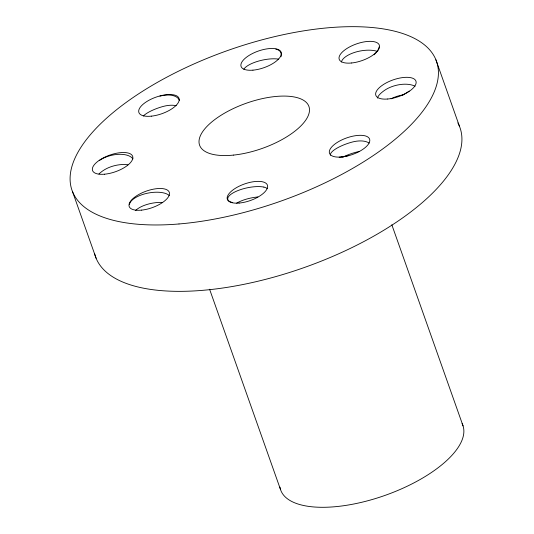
<?xml version="1.0" encoding="UTF-8"?>
<svg xmlns="http://www.w3.org/2000/svg" width="534" height="534" viewBox="0 0 534 534"><rect width="100%" height="100%" fill="white"/><g stroke="black" fill="none" stroke-linecap="round" stroke-linejoin="round"><path stroke-width="0.8" d="M435.904 59.781L459.414 126.164M391.829 224.787L463.045 425.892M209.588 289.234L280.524 489.558M72.604 191.86L96.107 258.242M457.865 122.907A193.315 79.86 -19.5 0 1 306.469 266.746A193.315 79.86 -19.5 0 1 94.558 253.47M462.097 423.569A96.661 39.93 -19.5 0 1 384.073 495.732A96.661 39.93 -19.5 0 1 279.936 487.108M341.38 62.024A21.02 9.118 -10.6 0 1 355.898 52.018A21.02 9.118 -10.6 0 1 377.732 51.531M379.073 46.999A21.02 8.077 -28.1 0 1 374.114 54.755M391.021 98.85A21.02 10.84 -14.2 0 1 403.263 94.845M409.218 91.08A21.02 6.355 -24.2 0 1 401.742 95.459M377.525 98.116A21.02 6.355 -24.2 0 1 384.38 90.473A21.02 10.84 -14.2 0 1 415.065 86.274M342.795 157.17A21.02 5.941 -17.9 0 1 355.938 152.243A21.02 11.254 -21.3 0 1 359.669 151.476M348.589 155.514A21.02 5.941 -17.9 0 1 339.217 157.223M330.506 155.24A21.02 5.941 -17.9 0 1 352.32 142.031A21.02 11.254 -21.3 0 1 369.134 143.065M232.704 202.56A21.02 7.089 -12.3 0 1 234.86 191.946A21.02 7.089 -12.3 0 1 263.869 187.087M236.629 203.154A21.02 7.089 -12.3 0 1 257.869 196.966M263.876 187.094A21.02 10.106 -27.2 0 1 267.334 188.615M129.435 204.656A21.02 9.118 -10.6 0 1 146.583 193.401A21.02 9.118 -10.6 0 1 169.278 195.517M135.442 210.623A21.02 9.118 -10.6 0 1 162.283 202.459M98.95 173.991A21.02 6.355 -24.2 0 1 102.902 170.78A21.02 10.84 -14.2 0 1 127.92 164.806M99.291 160.574A21.02 10.84 -14.2 0 1 132.953 158.898M143.272 116.038A21.02 5.941 -17.9 0 1 163.531 106.346A21.02 11.254 -21.3 0 1 176.227 105.699M159.92 96.14A21.02 11.254 -21.3 0 1 179.471 100.552M243.824 69.26A21.02 7.089 -12.3 0 1 258.309 61.15A21.02 7.089 -12.3 0 1 278.548 59.134M275.804 49.095A21.02 10.106 -27.2 0 1 281.238 55.236M281.144 55.963A21.02 10.106 -27.2 0 1 280.984 56.711M178.997 223.966A193.315 79.86 -19.5 0 0 437.453 64.554A193.315 79.86 -19.5 0 0 146.309 88.938A193.315 79.86 -19.5 0 0 178.997 223.966M239.192 203.053A21.267 8.784 -19.5 0 0 267.521 185.485A21.267 8.784 -19.5 0 0 235.427 188.262A21.267 8.784 -19.5 0 0 239.192 203.053M341.947 156.949A21.267 8.784 -19.5 0 0 369.615 139.174A21.267 8.784 -19.5 0 0 337.087 142.531A21.267 8.784 -19.5 0 0 341.947 156.949M387.711 99.01A21.267 8.784 -19.5 0 0 416.033 81.442A21.267 8.784 -19.5 0 0 383.939 84.212A21.267 8.784 -19.5 0 0 387.711 99.01M351.666 62.979A21.267 8.784 -19.5 0 0 379.334 45.203A21.267 8.784 -19.5 0 0 346.806 48.561A21.267 8.784 -19.5 0 0 351.666 62.979M252.936 70.161A21.267 8.784 -19.5 0 0 281.264 52.592A21.267 8.784 -19.5 0 0 249.171 55.369A21.267 8.784 -19.5 0 0 252.936 70.161M151.356 116.158A21.267 8.784 -19.5 0 0 179.017 98.376A21.267 8.784 -19.5 0 0 146.49 101.734A21.267 8.784 -19.5 0 0 151.356 116.158M104.424 174.211A21.267 8.784 -19.5 0 0 132.752 156.636A21.267 8.784 -19.5 0 0 100.652 159.412A21.267 8.784 -19.5 0 0 104.424 174.211M141.637 210.122A21.267 8.784 -19.5 0 0 169.298 192.347A21.267 8.784 -19.5 0 0 136.777 195.704A21.267 8.784 -19.5 0 0 141.637 210.122M233.578 155.087A57.992 23.957 -19.5 0 0 308.959 106.58A57.992 23.957 -19.5 0 0 220.222 115.798A57.992 23.957 -19.5 0 0 233.578 155.087"/></g></svg>
